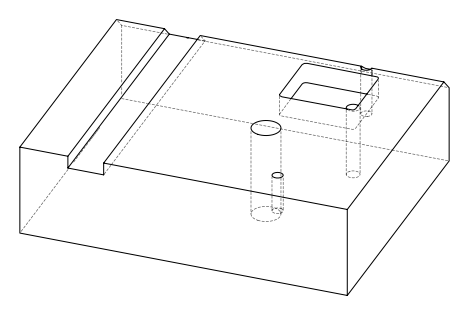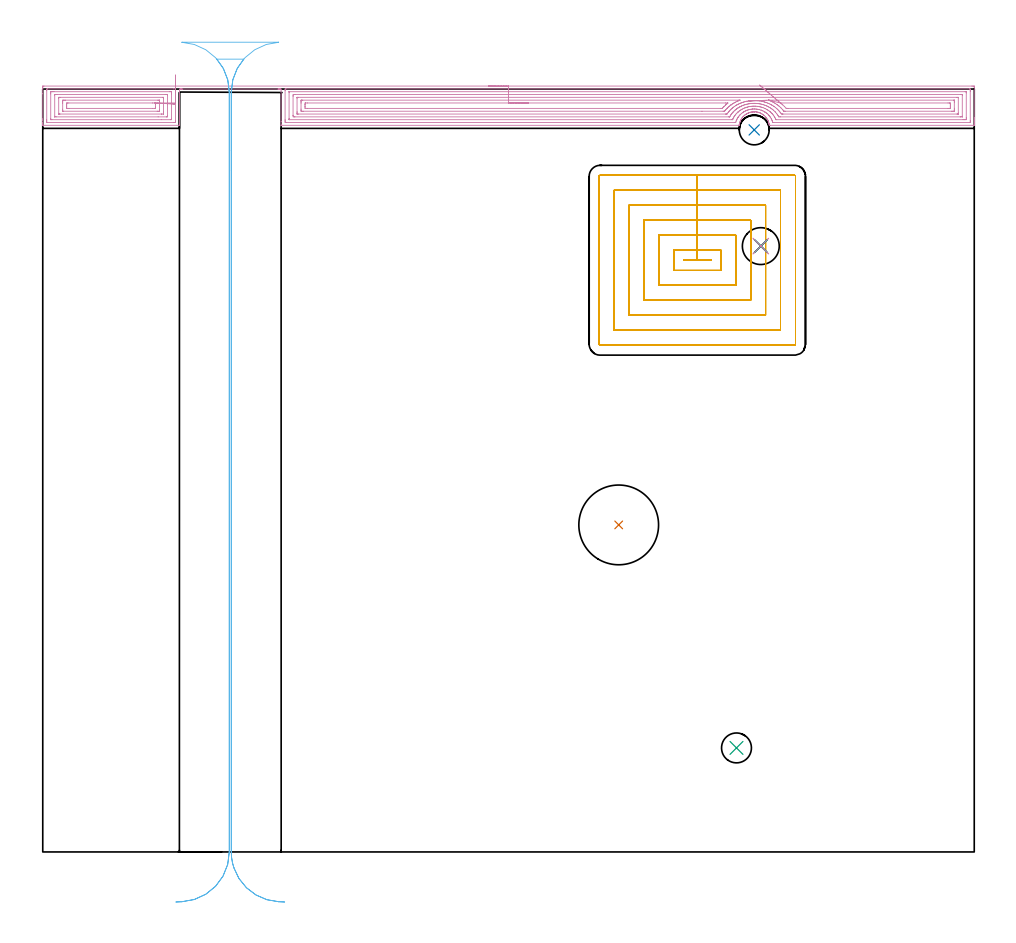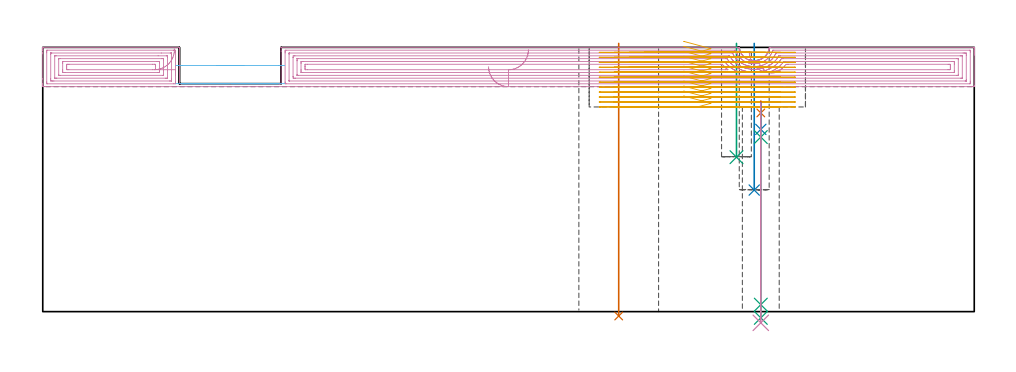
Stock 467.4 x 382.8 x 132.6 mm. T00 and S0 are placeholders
(PLAN: 10 operations, 8 tool changes, 65 min)
(1 INDEXABLE_INSERT_DRILL_THROUGH_HOLE_FROM_SOLID | STEP1HOLE | NXT0302_035 | 0.55 min | 166533 mm3)
(2 INDEXABLE_INSERT_DRILL_BLIND_HOLE_FROM_SOLID | STEP1POCKET | NXT0302_001 | 0.3 min | 12585 mm3)
(3 INDEXABLE_INSERT_DRILL_BLIND_HOLE_FROM_SOLID_1 | STEP1POCKET_1 | NXT0302_001 | 0.23 min | 9676 mm3)
(4 AREA_MILL | FG_CHAMFER_SURFACE | UGT0205_001 | 24.58 min | 88705 mm3)
(5 MILL_RECTANGULAR_POCKET | POCKET_RECTANGULAR_STRAIGHT | NXT0201_013 | Follow Part, ap 2.5, ae 75% | 34.06 min | 308157 mm3)
(6 MILL_RECTANGULAR_SLOT | SLOT_RECTANGULAR | UGT0201_020 | Follow Part, ap 12.5, ae 75% | 4.23 min | 347360 mm3)
(7 SPOT_DRILL | STEP1HOLE_1 | NXT0321_9005460120000 | 0.06 min | 135 mm3)
(8 DRILL_BLIND_HOLE_INTO_CENTER | STEP1HOLE_1 | NXT0301_046 | 0.06 min | 403 mm3)
(9 GUN_DRILL_THROUGH_HOLE | STEP1HOLE_1 | UGT0307_003 | 0.52 min | 3489 mm3)
(10 SPADE_DRILL_TO_ENLARGE_THROUGH_HOLE | STEP1HOLE_1 | UGT0306_009 | 0.45 min | 23506 mm3)
(TOOL NXT0302_035 | Index. Insert Drill 40mm [880-D4000L40-05] | D40 PA176 FL200 Z2)
(TOOL NXT0302_001 | Index. Insert Drill 15mm [880-D1500L20-05] | D15 PA176 FL75 Z2)
(TOOL UGT0205_001 | Chamfer Mill 20 x 3 x 45 deg. | D20 FL50 Z2)
(TOOL NXT0201_013 | ENDMILL 10mm | D10 FL30 Z4)
(TOOL UGT0201_020 | End mill 50 mm | D50 FL50 Z4)
(TOOL NXT0321_9005460120000 | NC Spot Drill, 142deg, 12mm, Carbide, Uncoated | D12 PA142 FL30 Z2)
(TOOL NXT0301_046 | Carbide Drill 7.5mm [860.1-0750-038A1-MM 2214] | D7.5 PA140 FL53 Z2)
(TOOL UGT0307_003 | Gun Drill 7 mm | D7 PA130 FL24 Z1)
(TOOL UGT0306_009 | Spade Drill 18.5mm | D18.5 PA132 FL10 Z2)
(OP 1 INDEXABLE_INSERT_DRILL_THROUGH_HOLE_FROM_SOLID)
G17 G21 G94 G90
T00 M6
G54
G17 G0 G90 X289. Y164.1 S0 M3
G43 Z142.6 H1
G94 G81 G98 Z-2.198 F250. R134.6
G80
M5
M2
(OP 2 INDEXABLE_INSERT_DRILL_BLIND_HOLE_FROM_SOLID)
G17 G21 G94 G90
T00 M6
G54
G17 G0 G90 X357. Y362.3 S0 M3
G43 Z142.6 H1
G94 G81 G98 Z61. F250. R134.6
G80
M5
M2
(OP 3 INDEXABLE_INSERT_DRILL_BLIND_HOLE_FROM_SOLID_1)
G17 G21 G94 G90
T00 M6
G54
G17 G0 G90 X348.1 Y52.2 S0 M3
G43 Z142.6 H1
G94 G81 G98 Z77.5 F250. R134.6
G80
M5
M2
(OP 4 AREA_MILL)
G17 G21 G94 G90
T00 M6
G54
G17 G0 G90 X223.7 Y384.3 S1061 M3
G43 Z142.6 H0
Z122.9
G94 G1 X223.738 Z122.028 F250.
X223.852 Z121.164
X224.041 Z120.312
X224.303 Z119.48
X224.637 Z118.674
X225.04 Z117.9
X225.508 Z117.164
X226.04 Z116.472
X226.629 Z115.829
X227.272 Z115.24
X227.964 Z114.709
X228.7 Z114.24
X229.474 Z113.837
X230.28 Z113.503
X231.112 Z113.241
X231.964 Z113.052
X232.828 Z112.938
X233.7 Z112.9
X466.25
X466.786 Y384.299 Z112.901
X467.317 Y384.294 Z112.903
X467.392 Y384.292 Z112.906
X467.4 Y383.767 Z113.431
Y368.405 Z128.79
Y367.795 Z129.399
Y367.24 Z129.957
Y366.908 Z130.288
Y366.353 Z130.843
Y366.021 Z131.174
Y365.356 Z131.843
Y364.999 Z132.2
X467.393 Y364.632 Z132.559
X467.39 Y364.603 Z132.588
X467.233 Y364.6 Z132.6
X364.978
X364.557 Y364.607 Z132.593
X364.532 Y364.782 Z132.418
X364.501 Y364.997 Z132.201
X364.463 Y365.22 Z131.977
X364.415 Y365.44 Z131.755
X364.4 Y365.497 Z131.698
X364.299 Y365.883 Z131.31
X364.255 Y366.021 Z131.173
X364.204 Y366.184 Z131.014
X364.159 Y366.325 Z130.873
X364. Y366.74 Z130.46
X363.927 Y366.908 Z130.291
X363.823 Y367.147 Z130.051
X363.79 Y367.208 Z129.99
X363.709 Y367.352 Z129.847
X363.538 Y367.655 Z129.544
X363.287 Y368.05 Z129.149
X363.261 Y368.092 Z129.107
X363.192 Y368.186 Z129.013
X363.153 Y368.239 Z128.958
X363.109 Y368.301 Z128.898
X362.928 Y368.55 Z128.649
X362.748 Y368.765 Z128.433
X362.557 Y368.974 Z128.223
X362.034 Y369.486 Z127.711
X361.811 Y369.676 Z127.522
X361.581 Y369.858 Z127.341
X361.14 Y370.165 Z127.034
X360.809 Y370.361 Z126.835
X360.697 Y370.428 Z126.769
X360.245 Y370.667 Z126.531
X360.087 Y370.742 Z126.458
X360.077 Y370.746 Z126.454
X359.722 Y370.888 Z126.31
X359.351 Y371.02 Z126.178
X359.174 Y371.069 Z126.125
X358.996 Y371.123 Z126.076
X358.906 Y371.149 Z126.05
X358.891 Y371.152 Z126.047
X358.727 Y371.186 Z126.006
X358.457 Y371.249 Z125.946
X358.237 Y371.285 Z125.91
X358.01 Y371.323 Z125.875
X357.562 Y371.371 Z125.829
X357.115 Y371.392 Z125.808
X357.082
Y371.391 Z125.809
X357.081 Y371.39
X356.942 Y371.386 Z125.803
X356.878 Z125.807
X356.83 Z125.809
X356.668 Y371.384 Z125.811
X356.494 Y371.369 Z125.821
X356.332 Y371.359 Z125.837
X356.22 Y371.352 Z125.846
X356.161 Y371.344 Z125.855
X356.159
X356.048 Y371.327 Z125.867
X355.914 Y371.311 Z125.888
X355.774 Y371.292 Z125.907
X355.325 Y371.203 Z125.995
X355.155 Y371.158 Z126.037
X354.954 Y371.108 Z126.09
X354.879 Y371.089 Z126.11
X354.43 Y370.942 Z126.256
X354.367 Y370.918 Z126.279
X354.262 Y370.878 Z126.318
X354.078 Y370.81 Z126.39
X353.985 Y370.774 Z126.426
X353.912 Y370.742 Z126.458
X353.498 Y370.535 Z126.665
X353.384 Y370.472 Z126.727
X353.091 Y370.31 Z126.889
X352.922 Y370.202 Z126.997
X352.749 Y370.091 Z127.108
X352.418 Y369.859 Z127.341
X352.196 Y369.684 Z127.516
X352.029 Y369.533 Z127.664
X351.81 Y369.338 Z127.861
X351.44 Y368.975 Z128.224
X351.302 Y368.825 Z128.374
X351.009 Y368.464 Z128.735
X350.987 Y368.434 Z128.765
X350.846 Y368.239 Z128.957
X350.738 Y368.092 Z129.107
X350.691 Y368.018 Z129.182
X350.549 Y367.795 Z129.401
X350.408 Y367.575 Z129.623
X350.215 Y367.208 Z129.99
X350.094 Y366.946 Z130.254
X350.014 Y366.771 Z130.429
X349.841 Y366.326 Z130.873
X349.797 Y366.186 Z131.013
X349.701 Y365.886 Z131.313
X349.587 Y365.442 Z131.757
X349.514 Y365.096 Z132.104
X349.49 Y364.934 Z132.265
X349.433 Y364.606 Z132.592
X349.35 Y364.6 Z132.6
X119.836
X119.675 Y364.597 Z132.597
X119.609 Y364.603 Z132.589
X119.604 Y364.62 Z132.572
X119.6 Y364.647 Z132.545
Y366.49 Z130.707
Y382.8 Z114.4
X119.023
X118.943 Y382.798 Z114.398
X118.931 Y382.799 Z114.399
X118.924 Y382.8 Z114.4
X118.923 Z114.398
X118.922
X118.91 Z114.4
Y382.801 Z114.398
X118.909 Y382.794 Z114.388
X118.897 Z114.392
X118.887 Y382.796 Z114.395
X118.852 Y382.795
X118.831 Y382.799 Z114.399
X118.814 Y382.8 Z114.4
X118.664
X118.659 Z114.397
X118.644 Z114.4
X118.612
X118.608 Y382.789 Z114.384
X118.596 Y382.797 Z114.395
X118.591 Y382.8 Z114.4
X118.581
X118.564
X118.552 Y382.798 Z114.393
X118.05 Y382.8 Z114.4
X70.226
X69.814 Z114.398
X69.811
X69.657 Y382.798 Z114.393
X69.646 Y382.8 Z114.4
X69.62 Y382.801 Z114.399
X69.619 Y382.799 Z114.397
X69.612 Y382.786 Z114.377
X69.597 Y382.8 Z114.4
X69.541
X69.533 Y382.789 Z114.385
X69.53 Y382.793 Z114.39
X69.524 Y382.796 Z114.395
X69.519 Y382.8 Z114.4
X69.467 Y382.801 Z114.399
X69.462 Y382.788 Z114.383
X69.454 Y382.794 Z114.392
X69.451 Y382.795 Z114.394
X69.44 Y382.8 Z114.4
X69.336 Z114.399
X69.334 Y382.798 Z114.396
X69.329 Y382.791 Z114.387
X69.323 Y382.793 Z114.39
X69.318 Y382.796 Z114.395
X69.315 Y382.798 Z114.397
X69.284 Y382.8 Z114.4
X68.6
Y365.133 Z132.064
X68.599 Y364.803 Z132.394
X68.59 Y364.605 Z132.591
X68.486 Y364.6 Z132.6
X0.167
X0.01 Y364.603 Z132.588
X0.007 Y364.632 Z132.559
X0. Y364.999 Z132.2
Y365.356 Z131.843
Y366.021 Z131.174
Y367.24 Z129.957
Y367.795 Z129.399
Y380.439 Z116.758
Y382.879 Z114.318
Y383.157 Z114.04
X0.004 Y383.767 Z113.431
X0.008 Y384.292 Z112.906
X0.083 Y384.294 Z112.903
X0.614 Y384.3 Z112.9
X233.7
Y382.886 Z114.314
X464.994
X465.39 Y382.879 Z114.321
X465.397 Y382.485 Z114.715
X465.399 Y381.992 Z115.208
X465.4 Y381.595 Z115.605
X465.399 Y366.908 Z130.292
X465.398 Y366.513 Z130.687
X465.39 Y366.021 Z131.179
X465.006 Y366.014 Z131.186
X366.771
X366.308 Y366.021 Z131.179
X366.087 Y366.693 Z130.507
X366.004 Y366.908 Z130.292
X365.871 Y367.243 Z129.957
X365.694 Y367.626 Z129.574
X365.602 Y367.795 Z129.405
X365.245 Y368.417 Z128.783
X365.071 Y368.683 Z128.517
X364.978 Y368.819 Z128.381
X364.653 Y369.252 Z127.948
X364.384 Y369.57 Z127.63
X364.085 Y369.883 Z127.317
X363.483 Y370.457 Z126.743
X363.192 Y370.696 Z126.504
X362.98 Y370.859 Z126.341
X362.352 Y371.292 Z125.908
X362.299 Y371.324 Z125.876
X362.263 Y371.344 Z125.856
X361.406 Y371.811 Z125.389
X361.089 Y371.958 Z125.242
X360.58 Y372.165 Z125.035
X360.513 Y372.19 Z125.01
X360.391 Y372.232 Z124.968
X359.62 Y372.463 Z124.737
X359.312 Y372.538 Z124.662
X358.977 Y372.61 Z124.59
X358.727 Y372.652 Z124.548
X358.232 Y372.723 Z124.477
X357.834 Y372.765 Z124.435
X357.266 Y372.796 Z124.404
X356.941 Y372.799 Z124.401
X356.388 Y372.781 Z124.419
X356.223 Y372.77 Z124.43
X356.048 Y372.755 Z124.445
X355.578 Y372.699 Z124.501
X355.155 Y372.632 Z124.568
X354.819 Y372.565 Z124.635
X354.262 Y372.428 Z124.772
X354.106 Y372.386 Z124.814
X353.612 Y372.232 Z124.968
X353.432 Y372.169 Z125.031
X353.405 Y372.159 Z125.041
X353.369 Y372.144 Z125.056
X352.8 Y371.909 Z125.291
X352.476 Y371.747 Z125.453
X352.209 Y371.609 Z125.591
X351.733 Y371.344 Z125.856
X351.639 Y371.288 Z125.912
X351.618 Y371.275 Z125.925
X351.583 Y371.251 Z125.949
X351.112 Y370.925 Z126.275
X350.69 Y370.607 Z126.593
X350.608 Y370.539 Z126.661
X350.516 Y370.457 Z126.743
X350.145 Y370.111 Z127.089
X349.797 Y369.775 Z127.425
X349.697 Y369.668 Z127.532
X349.612 Y369.57 Z127.63
X349.296 Y369.18 Z128.02
X348.922 Y368.683 Z128.517
X348.914 Y368.672 Z128.528
X348.904 Y368.655 Z128.545
X348.574 Y368.123 Z129.077
X348.4 Y367.795 Z129.405
X348.272 Y367.535 Z129.665
X348.01 Y366.952 Z130.248
X347.998 Y366.92 Z130.28
X347.994 Y366.908 Z130.292
X347.773 Y366.257 Z130.943
X347.693 Y366.021 Z131.179
X347.117 Y366.014 Z131.186
X122.075
X121.61 Y366.021 Z131.179
X121.603 Y366.484 Z130.716
X121.601 Y366.908 Z130.292
X121.6 Y367.374 Z129.826
Y381.992 Z115.208
X121.602 Y382.456 Z114.744
X121.607 Y382.879 Z114.321
X122.069 Y382.886 Z114.314
X233.7
Y381.472 Z115.728
X462.845 Y381.471 Z115.729
X463.214 Y381.469 Z115.731
X463.337 Y381.467 Z115.733
X463.377 Y381.465 Z115.735
X463.39 Y381.455 Z115.745
X463.393 Y381.413 Z115.787
X463.397 Y381.29 Z115.91
X463.399 Y381.105 Z116.095
X463.4 Y380.92 Z116.28
Y368.498 Z128.702
X463.398 Y367.795 Z129.405
X463.397 Y367.614 Z129.586
X463.389 Y367.435 Z129.765
X463.214 Y367.433 Z129.767
X462.689 Y367.43 Z129.77
X462.321 Y367.429 Z129.771
X461.797 Y367.428 Z129.772
X368.026 Y367.429 Z129.771
X367.941 Y367.431 Z129.769
X367.9 Y367.434 Z129.766
X367.885 Y367.437 Z129.763
X367.658 Y367.943 Z129.257
X367.395 Y368.429 Z128.771
X367.248 Y368.683 Z128.517
X367.066 Y368.988 Z128.212
X366.765 Y369.455 Z127.745
X366.682 Y369.57 Z127.63
X366.466 Y369.867 Z127.333
X365.953 Y370.457 Z126.743
X365.871 Y370.546 Z126.654
X365.466 Y370.941 Z126.259
X365.044 Y371.344 Z125.856
X364.978 Y371.403 Z125.797
X364.636 Y371.685 Z125.515
X364.085 Y372.07 Z125.13
X363.843 Y372.232 Z124.968
X363.442 Y372.48 Z124.72
X363.192 Y372.618 Z124.582
X362.343 Y373.075 Z124.125
X362.299 Y373.096 Z124.104
X362.246 Y373.119 Z124.081
X361.406 Y373.448 Z123.752
X360.911 Y373.611 Z123.589
X360.513 Y373.73 Z123.47
X360.149 Y373.829 Z123.371
X359.686 Y373.941 Z123.259
X359.62 Y373.955 Z123.245
X359.353 Y374.006 Z123.194
X358.727 Y374.099 Z123.101
X358.62 Y374.112 Z123.088
X357.834 Y374.183 Z123.017
X357.645 Y374.194 Z123.006
X356.941 Y374.213 Z122.987
X356.738 Y374.208 Z122.992
X356.048 Y374.178 Z123.022
X355.888 Y374.166 Z123.034
X355.155 Y374.084 Z123.116
X355.086 Y374.075 Z123.125
X354.65 Y374.006 Z123.194
X354.327 Y373.942 Z123.258
X354.262 Y373.927 Z123.273
X353.611 Y373.766 Z123.434
X353.369 Y373.701 Z123.499
X352.926 Y373.559 Z123.641
X352.476 Y373.404 Z123.796
X352.269 Y373.324 Z123.876
X351.754 Y373.119 Z124.081
X351.637 Y373.065 Z124.135
X351.583 Y373.039 Z124.161
X351.05 Y372.761 Z124.439
X350.69 Y372.563 Z124.637
X350.479 Y372.441 Z124.759
X350.145 Y372.232 Z124.968
X349.937 Y372.093 Z125.107
X349.797 Y371.995 Z125.205
X349.422 Y371.717 Z125.483
X348.957 Y371.344 Z125.856
X348.928 Y371.32 Z125.88
X348.904 Y371.298 Z125.902
X348.472 Y370.889 Z126.311
X348.032 Y370.457 Z126.743
X348.022 Y370.446 Z126.754
X348.01 Y370.434 Z126.766
X347.621 Y369.957 Z127.243
X347.323 Y369.57 Z127.63
X347.235 Y369.453 Z127.747
X347.117 Y369.288 Z127.912
X346.882 Y368.917 Z128.283
X346.737 Y368.683 Z128.517
X346.559 Y368.35 Z128.85
X346.286 Y367.795 Z129.405
X346.266 Y367.754 Z129.446
X346.224 Y367.66 Z129.54
X346.133 Y367.472 Z129.728
X346.103 Y367.435 Z129.765
X346.085 Y367.433 Z129.767
X346.04 Y367.431 Z129.769
X345.856 Y367.429 Z129.771
X123.855
X123.732 Y367.43 Z129.77
X123.634 Y367.433 Z129.767
X123.612 Y367.435 Z129.765
X123.608 Y367.47 Z129.73
X123.604 Y367.542 Z129.658
X123.601 Y367.795 Z129.405
X123.6 Y368.048 Z129.152
Y381.105 Z116.095
X123.602 Y381.356 Z115.844
X123.608 Y381.442 Z115.758
X123.611 Y381.465 Z115.735
X123.625 Y381.467 Z115.733
X123.67 Y381.469 Z115.731
X123.855 Y381.471 Z115.729
X233.7 Y381.472 Z115.728
Y380.057 Z117.143
X460.696
X461.308 Y380.052 Z117.148
X461.378 Y380.05 Z117.15
X461.39 Y380.047 Z117.153
X461.394 Y380.025 Z117.175
X461.397 Y379.974 Z117.226
X461.399 Y379.769 Z117.431
Y369.14 Z128.06
X461.396 Y368.925 Z128.275
X461.393 Y368.872 Z128.328
X461.39 Y368.851 Z128.349
X461.37 Y368.849 Z128.351
X461.264 Y368.846 Z128.354
X460.535 Y368.843 Z128.357
X460.374
X370.175
X369.444 Y368.848 Z128.352
X369.346 Y368.85 Z128.35
X369.256 Y368.985 Z128.215
X369.102 Y369.23 Z127.97
X368.889 Y369.57 Z127.63
X368.551 Y370.083 Z127.117
X368.275 Y370.457 Z126.743
X367.658 Y371.195 Z126.005
X367.516 Y371.344 Z125.856
X366.765 Y372.079 Z125.121
X366.597 Y372.232 Z124.968
X366.198 Y372.559 Z124.641
X365.871 Y372.803 Z124.397
X365.425 Y373.119 Z124.081
X364.978 Y373.409 Z123.791
X364.754 Y373.548 Z123.652
X364.271 Y373.821 Z123.379
X364.085 Y373.92 Z123.28
X363.92 Y374.006 Z123.194
X363.439 Y374.251 Z122.949
X363.192 Y374.359 Z122.841
X362.59 Y374.605 Z122.595
X362.299 Y374.713 Z122.487
X361.761 Y374.894 Z122.306
X361.406 Y375.003 Z122.197
X361.251 Y375.048 Z122.152
X360.513 Y375.232 Z121.968
X360.077 Y375.327 Z121.873
X359.62 Y375.406 Z121.794
X359.012 Y375.498 Z121.702
X358.727 Y375.527 Z121.673
X358.025 Y375.591 Z121.609
X357.834 Y375.602 Z121.598
X357.097 Y375.626 Z121.574
X356.941 Y375.627 Z121.573
X356.225 Y375.605 Z121.595
X356.048 Y375.596 Z121.604
X355.703 Y375.574 Z121.626
X355.394 Y375.543 Z121.657
X355.155 Y375.515 Z121.685
X354.602 Y375.443 Z121.757
X354.262 Y375.388 Z121.812
X353.843 Y375.309 Z121.891
X353.369 Y375.202 Z121.998
X353.119 Y375.141 Z122.059
X352.476 Y374.971 Z122.229
X352.415 Y374.954 Z122.246
X352.225 Y374.894 Z122.306
X351.748 Y374.729 Z122.471
X351.583 Y374.669 Z122.531
X351.105 Y374.481 Z122.719
X350.69 Y374.312 Z122.888
X350.481 Y374.214 Z122.986
X350.058 Y374.006 Z123.194
X349.886 Y373.917 Z123.283
X349.797 Y373.869 Z123.331
X349.317 Y373.595 Z123.605
X348.904 Y373.344 Z123.856
X348.766 Y373.256 Z123.944
X348.562 Y373.119 Z124.081
X348.241 Y372.89 Z124.31
X348.01 Y372.721 Z124.479
X347.738 Y372.503 Z124.697
X347.408 Y372.232 Z124.968
X347.253 Y372.097 Z125.103
X347.117 Y371.973 Z125.227
X346.797 Y371.663 Z125.537
X346.476 Y371.344 Z125.856
X346.353 Y371.216 Z125.984
X346.224 Y371.073 Z126.127
X345.946 Y370.733 Z126.467
X345.728 Y370.457 Z126.743
X345.557 Y370.232 Z126.968
X345.331 Y369.924 Z127.276
X345.191 Y369.709 Z127.491
X345.103 Y369.57 Z127.63
X344.852 Y369.159 Z128.041
X344.738 Y368.969 Z128.231
X344.687 Y368.889 Z128.311
X344.661 Y368.85 Z128.35
X344.621 Y368.848 Z128.352
X344.438 Y368.845 Z128.355
X344.277 Y368.843 Z128.357
X126.534
X126.372 Y368.844 Z128.356
X125.641 Y368.85 Z128.35
X125.602 Y369.57 Z127.63
X125.601 Y369.61 Z127.59
Y379.33 Z117.87
X125.602 Y379.369 Z117.831
X125.641 Y380.05 Z117.15
X125.807 Y380.053 Z117.147
X126.534 Y380.057 Z117.143
X126.695
X233.7
Y378.643 Z118.557
X458.749
X458.95 Y378.641 Z118.559
X459.353 Y378.636 Z118.564
X459.392 Y378.634 Z118.566
X459.394 Y378.623 Z118.577
X459.397 Y378.592 Z118.608
X459.399 Y378.535 Z118.665
X459.4 Y378.443 Z118.757
X459.399 Y370.698 Z126.502
X459.395 Y370.457 Z126.743
X459.39 Y370.296 Z126.904
X459.385 Y370.264 Z126.936
X459.286 Y370.261 Z126.939
X459.152 Y370.259 Z126.941
X458.95 Y370.257 Z126.943
X458.749
X371.431
X371.23 Y370.259 Z126.941
X371.028 Y370.262 Z126.938
X370.654 Y370.271 Z126.929
X370.337 Y370.727 Z126.473
X370.069 Y371.083 Z126.117
X369.856 Y371.344 Z125.856
X369.444 Y371.836 Z125.364
X369.076 Y372.232 Z124.968
X368.551 Y372.746 Z124.454
X368.155 Y373.119 Z124.081
X367.658 Y373.527 Z123.673
X367.001 Y374.006 Z123.194
X366.765 Y374.17 Z123.03
X366.275 Y374.493 Z122.707
X365.871 Y374.726 Z122.474
X365.571 Y374.894 Z122.306
X364.978 Y375.205 Z121.995
X364.349 Y375.519 Z121.681
X364.085 Y375.63 Z121.57
X363.712 Y375.781 Z121.419
X363.192 Y375.979 Z121.221
X362.889 Y376.083 Z121.117
X362.299 Y376.266 Z120.934
X362.003 Y376.355 Z120.845
X361.616 Y376.46 Z120.74
X361.406 Y376.511 Z120.689
X360.74 Y376.668 Z120.532
X360.513 Y376.713 Z120.487
X360.458 Y376.723 Z120.477
X359.62 Y376.853 Z120.347
X359.402 Y376.885 Z120.315
X358.727 Y376.953 Z120.247
X358.411 Y376.982 Z120.218
X357.834 Y377.017 Z120.183
X357.47 Y377.029 Z120.171
X356.941 Y377.041 Z120.159
X356.575 Y377.031 Z120.169
X356.048 Y377.011 Z120.189
X355.72 Y376.994 Z120.206
X355.155 Y376.946 Z120.254
X354.903 Y376.918 Z120.282
X354.262 Y376.837 Z120.363
X354.113 Y376.816 Z120.384
X353.369 Y376.69 Z120.51
X353.35 Y376.687 Z120.513
X353.258 Y376.668 Z120.532
X352.625 Y376.52 Z120.68
X352.476 Y376.482 Z120.718
X351.921 Y376.332 Z120.868
X351.583 Y376.234 Z120.966
X351.24 Y376.122 Z121.078
X350.69 Y375.937 Z121.263
X350.575 Y375.895 Z121.305
X350.278 Y375.781 Z121.419
X349.937 Y375.641 Z121.559
X349.797 Y375.581 Z121.619
X349.321 Y375.366 Z121.834
X348.904 Y375.158 Z122.042
X348.728 Y375.068 Z122.132
X348.403 Y374.894 Z122.306
X348.153 Y374.752 Z122.448
X348.01 Y374.669 Z122.531
X347.601 Y374.414 Z122.786
X347.117 Y374.1 Z123.1
X347.061 Y374.062 Z123.138
X346.983 Y374.006 Z123.194
X346.549 Y373.684 Z123.516
X346.224 Y373.432 Z123.768
X346.052 Y373.29 Z123.91
X345.851 Y373.119 Z124.081
X345.578 Y372.874 Z124.326
X345.331 Y372.646 Z124.554
X345.121 Y372.441 Z124.759
X344.913 Y372.232 Z124.968
X344.682 Y371.99 Z125.21
X344.438 Y371.716 Z125.484
X344.269 Y371.512 Z125.688
X344.135 Y371.344 Z125.856
X343.881 Y371.011 Z126.189
X343.545 Y370.563 Z126.637
X343.341 Y370.269 Z126.931
X343.296 Y370.264 Z126.936
X343.189 Y370.26 Z126.94
X343.055 Y370.258 Z126.942
X342.854 Y370.257 Z126.943
X342.652
X128.32
X127.625 Y370.261 Z126.939
X127.619 Y370.263 Z126.937
X127.606 Y370.279 Z126.921
X127.603 Y370.457 Z126.743
X127.6 Y371.172 Z126.028
Y371.344 Z125.856
X127.601 Y378.27 Z118.93
X127.604 Y378.443 Z118.757
X127.61 Y378.621 Z118.579
X127.612 Y378.636 Z118.564
X127.675 Y378.639 Z118.561
X127.783 Y378.641 Z118.559
X127.917 Y378.643 Z118.557
X128.118
X233.7
Y377.229 Z119.971
X349.233 Y377.228 Z119.972
X349.418 Y377.227 Z119.973
X349.797 Y377.222 Z119.978
Y377.213 Z119.987
Y377.211 Z119.989
X349.131 Y376.946 Z120.254
X348.904 Y376.854 Z120.346
X348.773 Y376.798 Z120.402
X348.477 Y376.668 Z120.532
X348.16 Y376.519 Z120.681
X348.01 Y376.446 Z120.754
X347.57 Y376.218 Z120.982
X347.117 Y375.977 Z121.223
X346.991 Y375.907 Z121.293
X346.772 Y375.781 Z121.419
X346.433 Y375.574 Z121.626
X346.224 Y375.443 Z121.757
X345.894 Y375.222 Z121.978
X345.412 Y374.894 Z122.306
X345.365 Y374.86 Z122.34
X345.331 Y374.835 Z122.365
X344.863 Y374.472 Z122.728
X344.438 Y374.135 Z123.065
X344.368 Y374.076 Z123.124
X344.288 Y374.006 Z123.194
X343.903 Y373.651 Z123.549
X343.545 Y373.317 Z123.883
X343.445 Y373.219 Z123.981
X343.347 Y373.119 Z124.081
X343.009 Y372.765 Z124.435
X342.652 Y372.362 Z124.838
X342.592 Y372.291 Z124.909
X342.544 Y372.232 Z124.968
X342.197 Y371.797 Z125.403
X342.138 Y371.726 Z125.474
X342.102 Y371.684 Z125.516
X342.04 Y371.678 Z125.522
X341.759 Y371.675 Z125.525
X341.429 Y371.672 Z125.528
X330.783 Y371.671 Z125.529
X130.67 Y371.672 Z125.528
X130.106 Y371.675 Z125.525
X129.77 Y371.678 Z125.522
X129.61 Y371.688 Z125.512
X129.604 Y371.844 Z125.356
X129.601 Y372.232 Z124.968
X129.6 Y372.735 Z124.465
Y375.781 Z121.419
Y376.283 Z120.917
X129.603 Y376.668 Z120.532
X129.608 Y377.163 Z120.037
X129.621 Y377.222 Z119.978
X129.683 Y377.224 Z119.976
X129.824 Y377.227 Z119.973
X130.106 Y377.228 Z119.972
X130.435 Y377.229 Z119.971
X233.7
Y375.815 Z121.385
X342.618
X343.513 Y375.813 Z121.387
X343.545 Y375.811 Z121.389
X343.828 Y375.781 Z121.419
X343.178 Y375.259 Z121.941
X342.727 Y374.894 Z122.306
X342.687 Y374.859 Z122.341
X342.652 Y374.828 Z122.372
X341.77 Y373.996 Z123.204
X341.759 Y373.985 Z123.215
X341.336 Y373.54 Z123.66
X340.954 Y373.119 Z124.081
X340.927 Y373.093 Z124.107
X340.897 Y373.088 Z124.112
X340.866 Y373.087 Z124.113
X340.007 Y373.085 Z124.115
X132.819
X131.924 Y373.087 Z124.113
X131.892 Y373.089 Z124.111
X131.61 Y373.119 Z124.081
X131.603 Y373.406 Z123.794
X131.6 Y374.006 Z123.194
Y374.297 Z122.903
Y374.894 Z122.306
X131.601 Y375.183 Z122.017
X131.61 Y375.781 Z121.419
X131.862 Y375.811 Z121.389
X131.892 Y375.813 Z121.387
X132.751 Y375.815 Z121.385
X233.7
X234.572 Z121.423
X235.436 Z121.537
X236.288 Z121.726
X237.12 Z121.988
X237.926 Z122.322
X238.7 Z122.725
X239.436 Z123.194
X240.128 Z123.725
X240.771 Z124.314
X241.36 Z124.957
X241.892 Z125.65
X242.36 Z126.385
X242.763 Z127.159
X243.097 Z127.965
X243.359 Z128.797
X243.548 Z129.649
X243.662 Z130.514
X243.7 Z131.385
G0 Z142.6
X354.683 Y376.78
Z130.43
G1 X354.68 Z129.558
X354.754 Y376.784 Z128.689
X354.903 Y376.791 Z127.829
X355.126 Y376.801 Z126.986
X355.422 Y376.815 Z126.165
X355.788 Y376.832 Z125.374
X356.221 Y376.852 Z124.617
X356.719 Y376.875 Z123.901
X357.277 Y376.901 Z123.231
X357.892 Y376.93 Z122.612
X358.558 Y376.961 Z122.05
X359.27 Y376.994 Z121.547
X360.024 Y377.029 Z121.109
X360.812 Y377.066 Z120.738
X361.63 Y377.104 Z120.437
X362.471 Y377.143 Z120.209
X363.329 Y377.183 Z120.055
X364.197 Y377.223 Z119.977
X364.238 Y377.225 Z119.975
X364.314 Y377.227 Z119.973
X364.414 Y377.229 Z119.971
X364.6
X456.963
X457.293 Y377.227 Z119.973
X457.354 Y377.225 Z119.975
X457.381 Y377.222 Z119.978
X457.39 Y377.213 Z119.987
X457.396 Y377.125 Z120.075
X457.399 Y376.668 Z120.532
X457.4 Y376.234 Z120.966
Y373.119 Z124.081
Y372.685 Z124.515
X457.396 Y372.232 Z124.968
X457.391 Y371.806 Z125.394
X457.377 Y371.678 Z125.522
X457.245 Y371.676 Z125.524
X456.963 Y371.673 Z125.527
X456.633 Y371.671 Z125.529
X456.07
X372.687
X372.123 Y371.674 Z125.526
X371.936 Y371.677 Z125.523
X371.908 Y371.678 Z125.522
X371.885 Y371.703 Z125.497
X371.837 Y371.759 Z125.441
X371.443 Y372.232 Z124.968
X371.23 Y372.48 Z124.72
X370.636 Y373.119 Z124.081
X370.337 Y373.414 Z123.786
X369.712 Y374.006 Z123.194
X369.444 Y374.23 Z122.97
X369.072 Y374.527 Z122.673
X368.582 Y374.894 Z122.306
X368.551 Y374.916 Z122.284
X368.465 Y374.978 Z122.222
X367.658 Y375.508 Z121.692
X367.202 Y375.781 Z121.419
X366.765 Y376.026 Z121.174
X366.222 Y376.32 Z120.88
X365.871 Y376.493 Z120.707
X365.507 Y376.668 Z120.532
X364.978 Y376.894 Z120.306
X364.588 Y377.057 Z120.143
X364.467 Y377.105 Z120.095
X364.39 Y377.137 Z120.063
X364.245 Y377.199 Z120.001
X364.197 Y377.223 Z119.977
X370.133 Y375.803 Z121.397
X370.202 Y375.809 Z121.391
X370.269 Y375.813 Z121.387
X370.303 Y375.814 Z121.386
X370.337 Y375.815 Z121.385
X454.25
X455.146 Y375.812 Z121.388
X455.177 Y375.809 Z121.391
X455.39 Y375.781 Z121.419
X455.396 Y375.563 Z121.637
X455.399 Y374.894 Z122.306
X455.4 Y374.672 Z122.528
X455.399 Y374.006 Z123.194
Y373.786 Z123.414
X455.39 Y373.119 Z124.081
X455.205 Y373.091 Z124.109
X455.177 Y373.089 Z124.111
X454.317 Y373.085 Z124.115
X373.942 Y373.086 Z124.114
X373.909 Y373.087 Z124.113
X373.041 Y373.119 Z124.081
X373.016 Y373.14 Z124.06
X372.201 Y374.006 Z123.194
X372.123 Y374.087 Z123.113
X371.276 Y374.894 Z122.306
X371.23 Y374.935 Z122.265
X370.972 Y375.15 Z122.05
X370.337 Y375.642 Z121.558
X370.159 Y375.781 Z121.419
X370.133 Y375.803 Z121.397
X369.566 Y376.294 Z120.952
X368.972 Y376.808 Z120.573
X368.354 Y377.342 Z120.265
X367.719 Y377.892 Z120.029
X367.071 Y378.453 Z119.867
X366.415 Y379.021 Z119.78
X365.755 Y379.592 Z119.77
X365.097 Y380.161 Z119.835
X364.446 Y380.724 Z119.976
X363.807 Y381.277 Z120.192
X363.184 Y381.816 Z120.48
X362.583 Y382.336 Z120.839
X362.008 Y382.834 Z121.266
X361.463 Y383.306 Z121.758
X360.952 Y383.747 Z122.31
X360.48 Y384.156 Z122.919
X360.05 Y384.528 Z123.581
X359.665 Y384.861 Z124.289
G0 Z142.6
X66.6 Y389.948
Z121.394
G1 Y389.305 Z120.805
Y388.613 Z120.274
Y387.877 Z119.805
Y387.103 Z119.402
Y386.297 Z119.068
Y385.465 Z118.806
Y384.613 Z118.617
Y383.748 Z118.503
Y382.877 Z118.465
Y382.005 Z118.503
Y381.14 Z118.617
Y380.289 Z118.806
Y379.457 Z119.068
Y378.651 Z119.402
Y377.877 Z119.805
Y377.141 Z120.274
Y376.449 Z120.805
Y375.806 Z121.394
Y366.908 Z130.292
X66.595 Y366.124 Z131.076
X66.59 Y366.021 Z131.179
X65.813 Y366.014 Z131.186
X2.406
X2.01 Y366.021 Z131.179
X2.003 Y366.415 Z130.785
X2.001 Y366.908 Z130.292
X2. Y367.305 Z129.895
X2.001 Y381.992 Z115.208
X2.002 Y382.387 Z114.813
X2.01 Y382.879 Z114.321
X2.394 Y382.886 Z114.314
X65.8
X66.593 Y382.879 Z114.321
X66.6 Y382.091 Z115.109
Y381.992 Z115.208
Y375.806 Z121.394
X64.6
Y368.107 Z129.093
X64.597 Y367.795 Z129.405
X64.592 Y367.508 Z129.692
X64.59 Y367.442 Z129.758
X64.512 Y367.435 Z129.765
X64.386 Y367.432 Z129.768
X64.02 Y367.429 Z129.771
X59.499 Y367.428 Z129.772
X4.555 Y367.429 Z129.771
X4.186 Y367.431 Z129.769
X4.063 Y367.433 Z129.767
X4.023 Y367.435 Z129.765
X4.01 Y367.446 Z129.754
X4.007 Y367.488 Z129.712
X4.003 Y367.611 Z129.589
X4.001 Y367.795 Z129.405
X4. Y367.98 Z129.22
Y380.402 Z116.798
X4.002 Y381.105 Z116.095
X4.003 Y381.286 Z115.914
X4.011 Y381.464 Z115.736
X4.186 Y381.467 Z115.733
X4.711 Y381.47 Z115.73
X5.079 Y381.471 Z115.729
X5.603 Y381.472 Z115.728
X63.651 Y381.471 Z115.729
X64.02 Y381.47 Z115.73
X64.549 Y381.467 Z115.733
X64.581 Y381.465 Z115.735
X64.592 Y381.424 Z115.776
X64.597 Y381.105 Z116.095
X64.6 Y380.529 Z116.671
Y380.217 Z116.983
Y375.806 Z121.394
X62.6
X62.599 Y369.57 Z127.63
X62.597 Y369.209 Z127.991
X62.59 Y368.85 Z128.35
X62.234 Y368.845 Z128.355
X62.072 Y368.844 Z128.356
X57.897 Y368.843 Z128.357
X6.704
X6.092 Y368.848 Z128.352
X6.022 Y368.85 Z128.35
X6.01 Y368.853 Z128.347
X6.006 Y368.875 Z128.325
X6.003 Y368.926 Z128.274
X6.001 Y369.131 Z128.069
Y379.76 Z117.44
X6.004 Y379.975 Z117.225
X6.007 Y380.028 Z117.172
X6.01 Y380.049 Z117.151
X6.03 Y380.051 Z117.149
X6.136 Y380.054 Z117.146
X6.865 Y380.057 Z117.143
X7.026
X61.502
X62.234 Y380.056 Z117.144
X62.398 Y380.055 Z117.145
X62.566 Y380.05 Z117.15
X62.591 Y380.042 Z117.158
X62.595 Y380.021 Z117.179
X62.597 Y379.998 Z117.202
X62.6 Y379.854 Z117.346
Y375.806 Z121.394
X60.6
Y371.194 Z126.006
X60.598 Y370.457 Z126.743
X60.595 Y370.311 Z126.889
X60.589 Y370.264 Z126.936
X60.548 Y370.262 Z126.938
X60.448 Y370.26 Z126.94
X59.756 Y370.257 Z126.943
X59.555
X8.651
X8.45 Y370.259 Z126.941
X8.047 Y370.264 Z126.936
X8.009 Y370.266 Z126.934
X8.006 Y370.277 Z126.923
X8.003 Y370.308 Z126.892
X8.001 Y370.365 Z126.835
X8. Y370.457 Z126.743
X8.001 Y378.202 Z118.998
X8.005 Y378.443 Z118.757
X8.01 Y378.604 Z118.596
X8.015 Y378.636 Z118.564
X8.114 Y378.639 Z118.561
X8.248 Y378.641 Z118.559
X8.45 Y378.643 Z118.557
X8.651
X60.247
X60.448 Y378.642 Z118.558
X60.515 Y378.64 Z118.56
X60.567 Y378.636 Z118.564
X60.59 Y378.631 Z118.569
X60.592 Y378.593 Z118.607
X60.597 Y378.443 Z118.757
X60.6 Y378.292 Z118.908
Y375.806 Z121.394
X58.6
Y372.294 Z124.906
X58.599 Y372.232 Z124.968
X58.593 Y371.819 Z125.381
X58.59 Y371.717 Z125.483
X58.581 Y371.678 Z125.522
X58.521 Y371.676 Z125.524
X58.331 Y371.673 Z125.527
X57.769 Y371.671 Z125.529
X57.44
X10.437
X10.107 Y371.673 Z125.527
X10.046 Y371.675 Z125.525
X10.019 Y371.678 Z125.522
X10.01 Y371.687 Z125.513
X10.004 Y371.775 Z125.425
X10.001 Y372.232 Z124.968
X10. Y372.666 Z124.534
Y375.781 Z121.419
Y376.215 Z120.985
X10.004 Y376.668 Z120.532
X10.009 Y377.094 Z120.106
X10.023 Y377.222 Z119.978
X10.155 Y377.224 Z119.976
X10.437 Y377.227 Z119.973
X10.766 Y377.229 Z119.971
X11.33
X57.769
X58.099 Y377.228 Z119.972
X58.484 Y377.224 Z119.976
X58.567 Y377.222 Z119.978
X58.59 Y377.214 Z119.986
X58.593 Y377.174 Z120.026
X58.596 Y377.086 Z120.114
X58.6 Y376.73 Z120.47
Y375.806 Z121.394
X56.59 Y375.781 Z121.419
X56.598 Y375.17 Z122.03
X56.599 Y374.006 Z123.194
X56.596 Y373.397 Z123.803
X56.59 Y373.119 Z124.081
X56.015 Y373.087 Z124.113
X55.983
X55.124 Y373.085 Z124.115
X13.15
X12.254 Y373.088 Z124.112
X12.223 Y373.091 Z124.109
X12.01 Y373.119 Z124.081
X12.004 Y373.337 Z123.863
X12.001 Y374.006 Z123.194
X12. Y374.228 Z122.972
X12.001 Y374.894 Z122.306
Y375.114 Z122.086
X12.01 Y375.781 Z121.419
X12.195 Y375.809 Z121.391
X12.223 Y375.811 Z121.389
X13.083 Y375.815 Z121.385
X55.056
X55.95 Y375.813 Z121.387
X55.983 Y375.812 Z121.388
X56.59 Y375.781 Z121.419
X57.457 Y375.736 Z121.502
X58.314 Y375.691 Z121.661
X59.154 Y375.648 Z121.893
X59.97 Y375.605 Z122.198
X60.756 Y375.565 Z122.574
X61.507 Y375.526 Z123.016
X62.217 Y375.489 Z123.522
X62.88 Y375.454 Z124.088
X63.491 Y375.423 Z124.71
X64.045 Y375.394 Z125.383
X64.539 Y375.368 Z126.102
X64.968 Y375.346 Z126.861
X65.33 Y375.327 Z127.654
X65.622 Y375.312 Z128.476
X65.84 Y375.301 Z129.321
X65.984 Y375.293 Z130.181
X66.053 Y375.29 Z131.051
X66.046 Z131.923
G0 Z142.6
M5
M2
(OP 5 MILL_RECTANGULAR_POCKET)
G17 G21 G94 G90
T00 M6
G54
G17 G0 G90 X321.7 Y296.846 S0 M3
G43 Z142.602 H0
Z135.602
G94 G1 Y296.8 Z135.59 F250.
X335.2 Z131.973
Y297. Z131.919
X328.45 Z130.11
X321.7 F500.
Y296.8
X335.2
Y297.
X328.45
Y302.
X316.7
Y291.8
X340.2
Y302.
X328.45
Y309.5
X309.2
Y284.3
X347.7
Y309.5
X328.45
Y317.
X301.7
Y276.8
X355.2
Y317.
X328.45
Y324.5
X294.2
Y269.3
X362.7
Y324.5
X328.45
Y332.
X286.7
Y261.8
X370.2
Y332.
X328.45
Y339.5
X279.6
G3 X279.2 Y339.1 R0.4
G1 Y254.7
G3 X279.6 Y254.3 R0.4
G1 X377.3
G3 X377.7 Y254.7 R0.4
G1 Y339.1
G3 X377.3 Y339.5 R0.4
G1 X328.45
X327.45
G0 X321.7 Y296.846 Z133.11
G1 Y296.8 Z133.098 F250.
X335.2 Z129.481
Y297. Z129.427
X328.45 Z127.618
X321.7 F500.
Y296.8
X335.2
Y297.
X328.45
Y302.
X316.7
Y291.8
X340.2
Y302.
X328.45
Y309.5
X309.2
Y284.3
X347.7
Y309.5
X328.45
Y317.
X301.7
Y276.8
X355.2
Y317.
X328.45
Y324.5
X294.2
Y269.3
X362.7
Y324.5
X328.45
Y332.
X286.7
Y261.8
X370.2
Y332.
X328.45
Y339.5
X279.6
G3 X279.2 Y339.1 R0.4
G1 Y254.7
G3 X279.6 Y254.3 R0.4
G1 X377.3
G3 X377.7 Y254.7 R0.4
G1 Y339.1
G3 X377.3 Y339.5 R0.4
G1 X328.45
X327.45
G0 X321.7 Y296.846 Z130.618
G1 Y296.8 Z130.606 F250.
X335.2 Z126.989
Y297. Z126.935
X328.45 Z125.127
X321.7 F500.
Y296.8
X335.2
Y297.
X328.45
Y302.
X316.7
Y291.8
X340.2
Y302.
X328.45
Y309.5
X309.2
Y284.3
X347.7
Y309.5
X328.45
Y317.
X301.7
Y276.8
X355.2
Y317.
X328.45
Y324.5
X294.2
Y269.3
X362.7
Y324.5
X328.45
Y332.
X286.7
Y261.8
X370.2
Y332.
X328.45
Y339.5
X279.6
G3 X279.2 Y339.1 R0.4
G1 Y254.7
G3 X279.6 Y254.3 R0.4
G1 X377.3
G3 X377.7 Y254.7 R0.4
G1 Y339.1
G3 X377.3 Y339.5 R0.4
G1 X328.45
X327.45
G0 X321.7 Y296.846 Z128.127
G1 Y296.8 Z128.114 F250.
X335.2 Z124.497
Y297. Z124.443
X328.45 Z122.635
X321.7 F500.
Y296.8
X335.2
Y297.
X328.45
Y302.
X316.7
Y291.8
X340.2
Y302.
X328.45
Y309.5
X309.2
Y284.3
X347.7
Y309.5
X328.45
Y317.
X301.7
Y276.8
X355.2
Y317.
X328.45
Y324.5
X294.2
Y269.3
X362.7
Y324.5
X328.45
Y332.
X286.7
Y261.8
X370.2
Y332.
X328.45
Y339.5
X279.6
G3 X279.2 Y339.1 R0.4
G1 Y254.7
G3 X279.6 Y254.3 R0.4
G1 X377.3
G3 X377.7 Y254.7 R0.4
G1 Y339.1
G3 X377.3 Y339.5 R0.4
G1 X328.45
X327.45
G0 X321.7 Y296.846 Z125.635
G1 Y296.8 Z125.623 F250.
X335.2 Z122.005
Y297. Z121.952
X328.45 Z120.143
X321.7 F500.
Y296.8
X335.2
Y297.
X328.45
Y302.
X316.7
Y291.8
X340.2
Y302.
X328.45
Y309.5
X309.2
Y284.3
X347.7
Y309.5
X328.45
Y317.
X301.7
Y276.8
X355.2
Y317.
X328.45
Y324.5
X294.2
Y269.3
X362.7
Y324.5
X328.45
Y332.
X286.7
Y261.8
X370.2
Y332.
X328.45
Y339.5
X279.6
G3 X279.2 Y339.1 R0.4
G1 Y254.7
G3 X279.6 Y254.3 R0.4
G1 X377.3
G3 X377.7 Y254.7 R0.4
G1 Y339.1
G3 X377.3 Y339.5 R0.4
G1 X328.45
X327.45
G0 X321.7 Y296.846 Z123.143
G1 Y296.8 Z123.131 F250.
X335.2 Z119.513
Y297. Z119.46
X328.45 Z117.651
X321.7 F500.
Y296.8
X335.2
Y297.
X328.45
Y302.
X316.7
Y291.8
X340.2
Y302.
X328.45
Y309.5
X309.2
Y284.3
X347.7
Y309.5
X328.45
Y317.
X301.7
Y276.8
X355.2
Y317.
X328.45
Y324.5
X294.2
Y269.3
X362.7
Y324.5
X328.45
Y332.
X286.7
Y261.8
X370.2
Y332.
X328.45
Y339.5
X279.6
G3 X279.2 Y339.1 R0.4
G1 Y254.7
G3 X279.6 Y254.3 R0.4
G1 X377.3
G3 X377.7 Y254.7 R0.4
G1 Y339.1
G3 X377.3 Y339.5 R0.4
G1 X328.45
X327.45
G0 X321.7 Y296.846 Z120.651
G1 Y296.8 Z120.639 F250.
X335.2 Z117.021
Y297. Z116.968
X328.45 Z115.159
X321.7 F500.
Y296.8
X335.2
Y297.
X328.45
Y302.
X316.7
Y291.8
X340.2
Y302.
X328.45
Y309.5
X309.2
Y284.3
X347.7
Y309.5
X328.45
Y317.
X301.7
Y276.8
X355.2
Y317.
X328.45
Y324.5
X294.2
Y269.3
X362.7
Y324.5
X328.45
Y332.
X286.7
Y261.8
X370.2
Y332.
X328.45
Y339.5
X279.6
G3 X279.2 Y339.1 R0.4
G1 Y254.7
G3 X279.6 Y254.3 R0.4
G1 X377.3
G3 X377.7 Y254.7 R0.4
G1 Y339.1
G3 X377.3 Y339.5 R0.4
G1 X328.45
X327.45
G0 X321.7 Y296.846 Z118.159
G1 Y296.8 Z118.147 F250.
X335.2 Z114.53
Y297. Z114.476
X328.45 Z112.667
X321.7 F500.
Y296.8
X335.2
Y297.
X328.45
Y302.
X316.7
Y291.8
X340.2
Y302.
X328.45
Y309.5
X309.2
Y284.3
X347.7
Y309.5
X328.45
Y317.
X301.7
Y276.8
X355.2
Y317.
X328.45
Y324.5
X294.2
Y269.3
X362.7
Y324.5
X328.45
Y332.
X286.7
Y261.8
X370.2
Y332.
X328.45
Y339.5
X279.6
G3 X279.2 Y339.1 R0.4
G1 Y254.7
G3 X279.6 Y254.3 R0.4
G1 X377.3
G3 X377.7 Y254.7 R0.4
G1 Y339.1
G3 X377.3 Y339.5 R0.4
G1 X328.45
X327.45
G0 X321.7 Y296.846 Z115.667
G1 Y296.8 Z115.655 F250.
X335.2 Z112.038
Y297. Z111.984
X328.45 Z110.176
X321.7 F500.
Y296.8
X335.2
Y297.
X328.45
Y302.
X316.7
Y291.8
X340.2
Y302.
X328.45
Y309.5
X309.2
Y284.3
X347.7
Y309.5
X328.45
Y317.
X301.7
Y276.8
X355.2
Y317.
X328.45
Y324.5
X294.2
Y269.3
X362.7
Y324.5
X328.45
Y332.
X286.7
Y261.8
X370.2
Y332.
X328.45
Y339.5
X279.6
G3 X279.2 Y339.1 R0.4
G1 Y254.7
G3 X279.6 Y254.3 R0.4
G1 X377.3
G3 X377.7 Y254.7 R0.4
G1 Y339.1
G3 X377.3 Y339.5 R0.4
G1 X328.45
X327.45
G0 X321.7 Y296.846 Z113.176
G1 Y296.8 Z113.163 F250.
X335.2 Z109.546
Y297. Z109.492
X328.45 Z107.684
X321.7 F500.
Y296.8
X335.2
Y297.
X328.45
Y302.
X316.7
Y291.8
X340.2
Y302.
X328.45
Y309.5
X309.2
Y284.3
X347.7
Y309.5
X328.45
Y317.
X301.7
Y276.8
X355.2
Y317.
X328.45
Y324.5
X294.2
Y269.3
X362.7
Y324.5
X328.45
Y332.
X286.7
Y261.8
X370.2
Y332.
X328.45
Y339.5
X279.6
G3 X279.2 Y339.1 R0.4
G1 Y254.7
G3 X279.6 Y254.3 R0.4
G1 X377.3
G3 X377.7 Y254.7 R0.4
G1 Y339.1
G3 X377.3 Y339.5 R0.4
G1 X328.45
X327.45
G0 X321.7 Y296.846 Z110.684
G1 Y296.8 Z110.671 F250.
X335.2 Z107.054
Y297. Z107.001
X328.45 Z105.192
X321.7 F500.
Y296.8
X335.2
Y297.
X328.45
Y302.
X316.7
Y291.8
X340.2
Y302.
X328.45
Y309.5
X309.2
Y284.3
X347.7
Y309.5
X328.45
Y317.
X301.7
Y276.8
X355.2
Y317.
X328.45
Y324.5
X294.2
Y269.3
X362.7
Y324.5
X328.45
Y332.
X286.7
Y261.8
X370.2
Y332.
X328.45
Y339.5
X279.6
G3 X279.2 Y339.1 R0.4
G1 Y254.7
G3 X279.6 Y254.3 R0.4
G1 X377.3
G3 X377.7 Y254.7 R0.4
G1 Y339.1
G3 X377.3 Y339.5 R0.4
G1 X328.45
X327.45
G0 X321.7 Y296.846 Z108.192
G1 Y296.8 Z108.18 F250.
X335.2 Z104.562
Y297. Z104.509
X328.45 Z102.7
X321.7 F500.
Y296.8
X335.2
Y297.
X328.45
Y302.
X316.7
Y291.8
X340.2
Y302.
X328.45
Y309.5
X309.2
Y284.3
X347.7
Y309.5
X328.45
Y317.
X301.7
Y276.8
X355.2
Y317.
X328.45
Y324.5
X294.2
Y269.3
X362.7
Y324.5
X328.45
Y332.
X286.7
Y261.8
X370.2
Y332.
X328.45
Y339.5
X279.6
G3 X279.2 Y339.1 R0.4
G1 Y254.7
G3 X279.6 Y254.3 R0.4
G1 X377.3
G3 X377.7 Y254.7 R0.4
G1 Y339.1
G3 X377.3 Y339.5 R0.4
G1 X328.45
X327.45
G0 Z142.602
M5
M2
(OP 6 MILL_RECTANGULAR_SLOT)
G17 G21 G94 G90
T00 M6
G54
G17 G0 G90 X121.372 Y-25.117 S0 M3
G43 Z142.602 H0
Z123.5
G94 G1 X118.376 Y-24.97 F250.
G2 X95.883 Y-7.907 R25. F500.
X94.6 Y0. R25. F385.
G1 Y341.955
Y351.955 F428.
Y381.3 F500.
G2 X100.818 Y397.8 R25.
G1 X87.382
G2 X93.6 Y381.3 R25.
G1 Y0.
G2 X69.824 Y-24.97 R25.
G1 X66.828 Y-25.117 F250.
G0 X121.372 Z114.4
G1 X118.376 Y-24.97
G2 X95.883 Y-7.907 R25. F500.
X94.6 Y0. R25. F370.
G1 Y351.955
Y381.3 F500.
G2 X118.354 Y406.269 R25.
G1 Y406.299
X69.857 Y406.298
Y406.268
G2 X93.6 Y381.3 R25.
G1 Y0.
G2 X69.824 Y-24.97 R25.
G1 X66.828 Y-25.117 F250.
G0 Z142.602
M5
M2
(OP 7 SPOT_DRILL)
G17 G21 G94 G90
T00 M6
G54
G17 G0 G90 X360.3 Y304. S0 M3
G43 Z142.6 H0
G94 G81 G98 Z99.7 F250. R105.7
G80
M5
M2
(OP 8 DRILL_BLIND_HOLE_INTO_CENTER)
G17 G21 G94 G90
T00 M6
G54
G17 G0 G90 X360.3 Y304. S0 M3
G43 Z142.6 H1
G94 G81 G98 Z91.45 F250. R104.7
G80
M5
M2
(OP 9 GUN_DRILL_THROUGH_HOLE)
G17 G21 G94 G90
T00 M6
G54
G17 G0 G90 X360.3 Y304. M8
G43 Z142.6 H0
Z102.541
S716 M3
G94 G1 Z87.592 F125. M26
G4 X.084
Z3.5 F250.
G4 X.084
Z-3.132 F125.
G4 X.084
M5
M9
G0 Z102.541
Z142.6
M2
(OP 10 SPADE_DRILL_TO_ENLARGE_THROUGH_HOLE)
G17 G21 G94 G90
T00 M6
G54
G17 G0 G90 X360.3 Y304. S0 M3
G43 Z142.6 H0
G94 G73 G98 Z-5.618 F250. Q18.053 R104.7
G80
M5
M2
